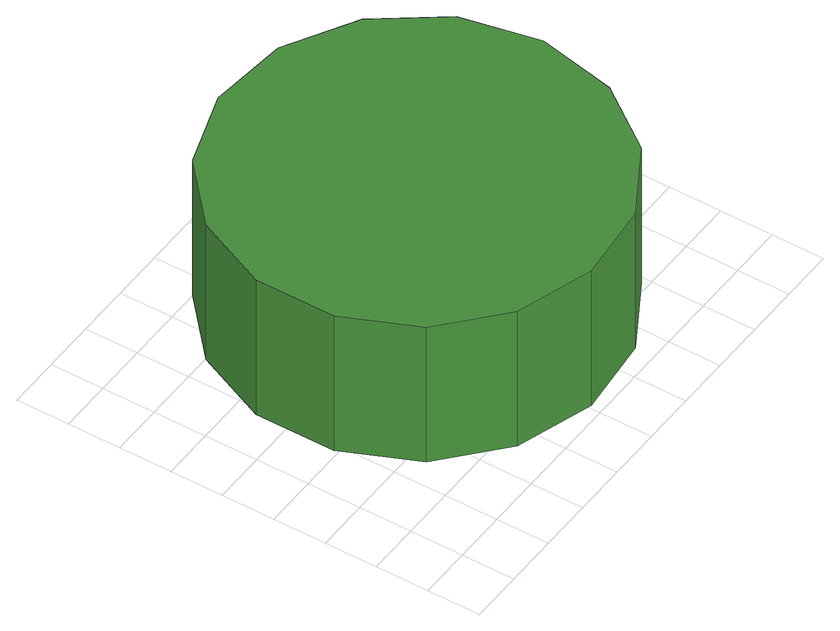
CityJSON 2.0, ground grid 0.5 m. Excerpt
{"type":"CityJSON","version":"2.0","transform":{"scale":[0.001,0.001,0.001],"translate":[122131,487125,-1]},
"CityObjects":{
"tree1":{"type":"SolitaryVegetationObject","attributes":{"function":"something"},"geometry":[{"type":"MultiSurface","lod":"1","boundaries":[[[0,1,2,3,4,5,6,7,8,9,10,11,12,13,14]],[[15,16,17,18,19,20,21,22,23,24,25,26,27,28,29]],[[0,29,28,1]],[[1,28,27,2]],[[2,27,26,3]],[[3,26,25,4]],[[4,25,24,5]],[[5,24,23,6]],[[6,23,22,7]],[[7,22,21,8]],[[8,21,20,9]],[[9,20,19,10]],[[10,19,18,11]],[[11,18,17,12]],[[12,17,16,13]],[[13,16,15,14]],[[14,15,29,0]]]}]}
},
"vertices":[
[4054,1924,2473],[3896,2667,2473],[3449,3282,2473],[2791,3662,2473],[2035,3742,2473],[1312,3507,2473],[747,2998,2473],[438,2304,2473],[438,1544,2473],[747,849,2473],[1312,341,2473],[2035,106,2473],[2791,185,2473],[3449,565,2473],[3896,1180,2473],[3896,1180,965],[3449,565,965],[2791,185,965],[2035,106,965],[1312,341,965],[747,849,965],[438,1544,965],[438,2304,965],[747,2998,965],[1312,3507,965],[2035,3742,965],[2791,3662,965],[3449,3282,965],[3896,2667,965],[4054,1924,965]
]}
